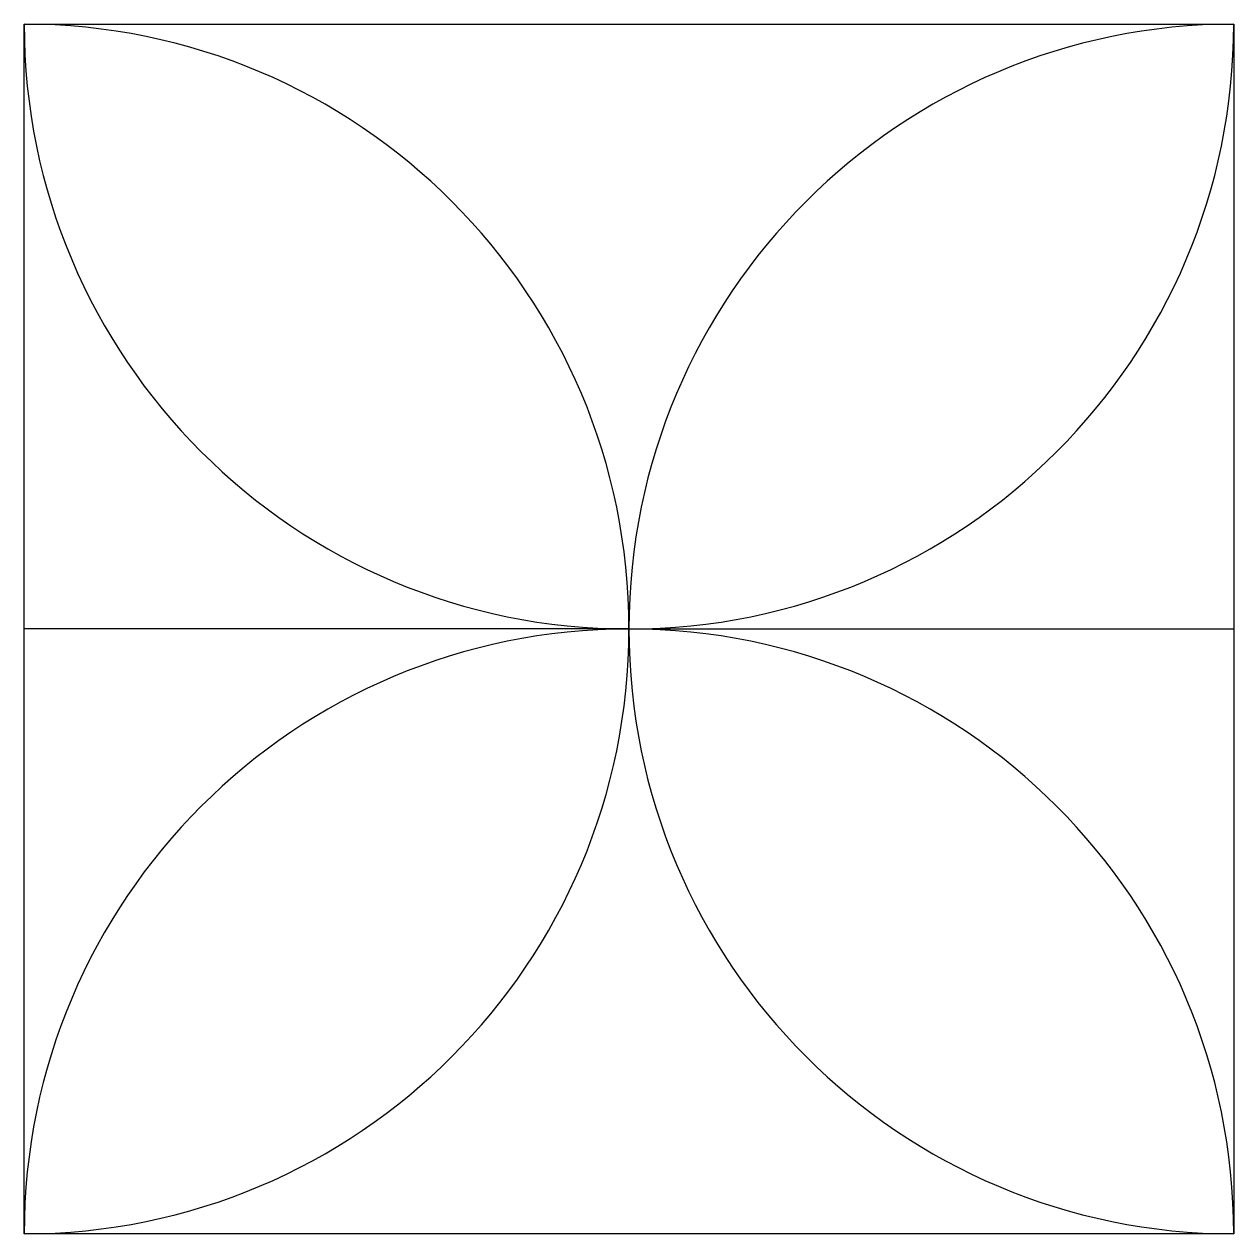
# Model space of a CAD drawing. Header units: inches. Extents: x 22.3 to 32.3, y 7.3 to 17.3.
import ezdxf

# ---------------------------------------------------------------- set-up
doc = ezdxf.new("R2010")
doc.units = ezdxf.units.IN
doc.header["$MEASUREMENT"] = 0

msp = doc.modelspace()

# ---------------------------------------------------------------- linework, layer by layer
for p, q in [((32.348, 17.32), (32.348, 17.32)), ((27.348, 12.32), (22.348, 12.32)), ((27.348, 12.32), (32.348, 12.32))]:
    msp.add_line(p, q)
msp.add_lwpolyline([(22.348, 17.32), (32.348, 17.32), (32.348, 7.32), (22.348, 7.32)], close=True)
for centre, start, end in [((22.348, 12.32), 270, 90), ((27.348, 17.32), 180, 0), ((32.348, 12.32), 90, 270), ((27.348, 7.32), 0, 180)]:
    msp.add_arc(centre, 5, start, end)

doc.saveas('drawing.dxf')
